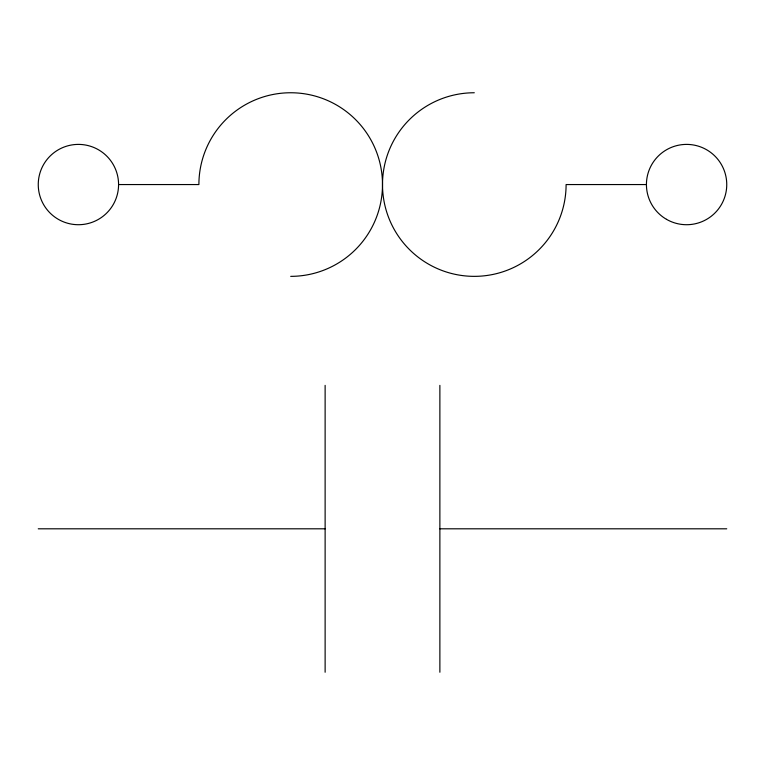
<?xml version="1.0" encoding="UTF-8"?>
<svg xmlns="http://www.w3.org/2000/svg" width="765" height="765" viewBox="0 0 765 765"><rect width="100%" height="100%" fill="white"/><g stroke="black" fill="none" stroke-linecap="round" stroke-linejoin="round"><path stroke-width="1.15" d="M118.575 184.556A40.163 40.163 0 0 0 58.331 149.777A40.163 40.163 0 0 0 58.331 219.335A40.163 40.163 0 0 0 118.575 184.556L198.9 184.556A91.8 91.8 0 0 1 290.7 92.756A91.8 91.8 0 0 1 382.5 184.556A91.8 91.8 0 0 0 474.3 276.356A91.8 91.8 0 0 0 566.1 184.556L646.425 184.556M38.25 528.806L325.125 528.806M439.875 528.806L726.75 528.806M439.875 385.369L439.875 672.244M325.125 385.369L325.125 672.244M474.3 92.756A91.8 91.8 0 0 0 382.5 184.556A91.8 91.8 0 0 1 290.7 276.356M666.506 219.335A40.163 40.163 0 0 0 726.75 184.556A40.163 40.163 0 0 0 666.506 149.777A40.163 40.163 0 0 0 666.506 219.335"/></g></svg>
